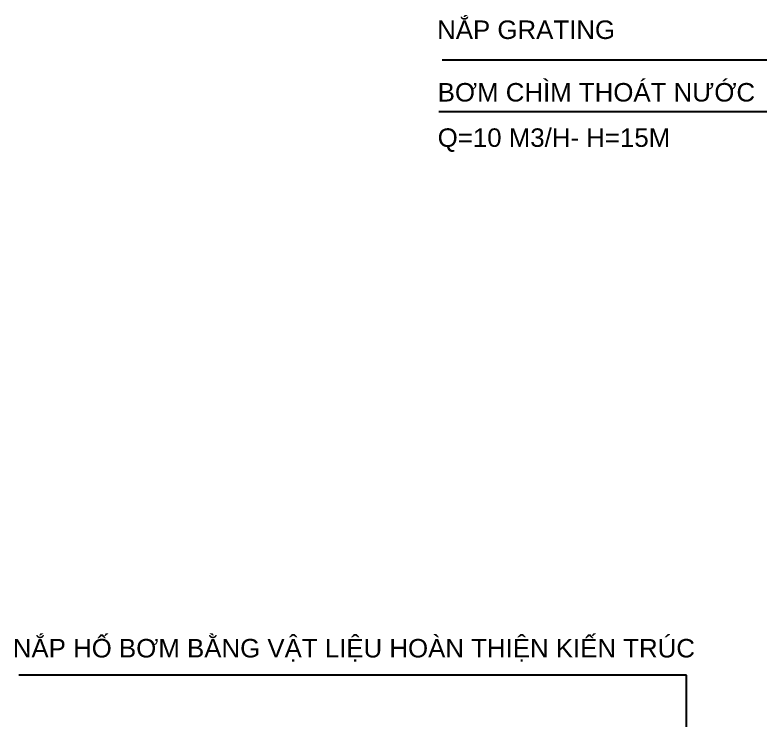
# Model space of a CAD drawing. Header units: millimetres. Extents: x -294625 to 2136527, y -251383 to 128331.
# Drawn here: x 1502290 to 1506321, y -178277 to -174464 of the extents above; entities that cross this region are included whole.
import ezdxf

# ---------------------------------------------------------------- set-up
doc = ezdxf.new("R2010")
doc.units = ezdxf.units.MM
doc.linetypes.add('CONTINOUS', pattern=[0])
doc.layers.add('00-N-TEXT', color=7, linetype='CONTINOUS', lineweight=9)
doc.layers.add('N3-NOTE', color=11, linetype='Continuous', lineweight=13)
doc.styles.add('P-ARIAL', font='arial.ttf', dxfattribs={"height": 3})
doc.styles.add('P-VNTIMEH', font='vntimeh.shx', dxfattribs={"width": 0.75, "height": 300})
doc.dimstyles.new('N-NOTE', dxfattribs={"dimtxt": 200, "dimasz": 30, "dimexe": 50, "dimexo": 50, "dimgap": 100, "dimtad": 1, "dimdec": 0, "dimdsep": 46, "dimtxsty": 'P-VNTIMEH', "dimblk": 'OPEN30', "dimcen": 0, "dimse1": 1, "dimse2": 1, "dimclrd": 256, "dimclre": 7, "dimclrt": 256, "dimadec": 0, "dimazin": 0, "dimtfac": 1, "dimtdec": 0, "dimtix": 1, "dimtmove": 2, "dimatfit": 3, "dimldrblk": 'OPEN30', "dimfxl": 1, "dimtolj": 1, "dimtzin": 0, "dimarcsym": 0})

# ---------------------------------------------------------------- blocks, each defined once
blk = doc.blocks.new('_Open30')
at = {"color": 0, "linetype": 'ByBlock', "lineweight": -2}
for p, q in [((-1, 0.268), (0, 0)), ((0, 0), (-1, -0.268)), ((0, 0), (-1, 0))]:
    blk.add_line(p, q, dxfattribs=at)

msp = doc.modelspace()

# ---------------------------------------------------------------- texts
at = {"layer": '00-N-TEXT', "color": 2, "style": 'P-ARIAL'}
for s, p in [('BƠM CHÌM THOÁT NƯỚC', (1504577.2, -174932.1)), ('Q=10 M3/H- H=15M', (1504577.2, -175177.4)), ('NẮP HỐ BƠM BẰNG VẬT LIỆU HOÀN THIỆN KIẾN TRÚC', (1502278.9, -177938.7))]:
    msp.add_text(s, height=100, dxfattribs=at).set_placement(p)
at = {"layer": '00-N-TEXT', "color": 2, "insert": (1505536.5, -174493.9, 6.5), "char_height": 100, "width": 2137.388, "attachment_point": 3, "style": 'P-ARIAL'}
msp.add_mtext('NẮP GRATING', dxfattribs=at)

# ---------------------------------------------------------------- leaders
at = {"layer": 'N3-NOTE'}
for points, override in [([(1508151.2, -176531), (1508211.2, -174708.6), (1504601, -174708.6)], {"dimasz": 100, "dimtad": 0}), ([(1507286.5, -178158.9), (1506644.4, -174988.3), (1504583.3, -174988.3)], {"dimasz": 100, "dimgap": 100, "dimtad": 0}), ([(1505922.5, -179302.7), (1505922.5, -178034.5), (1502312.4, -178034.5)], {"dimasz": 100, "dimtad": 0})]:
    msp.add_leader(points, dimstyle='N-NOTE', override=override, dxfattribs=at)

doc.saveas('drawing.dxf')
